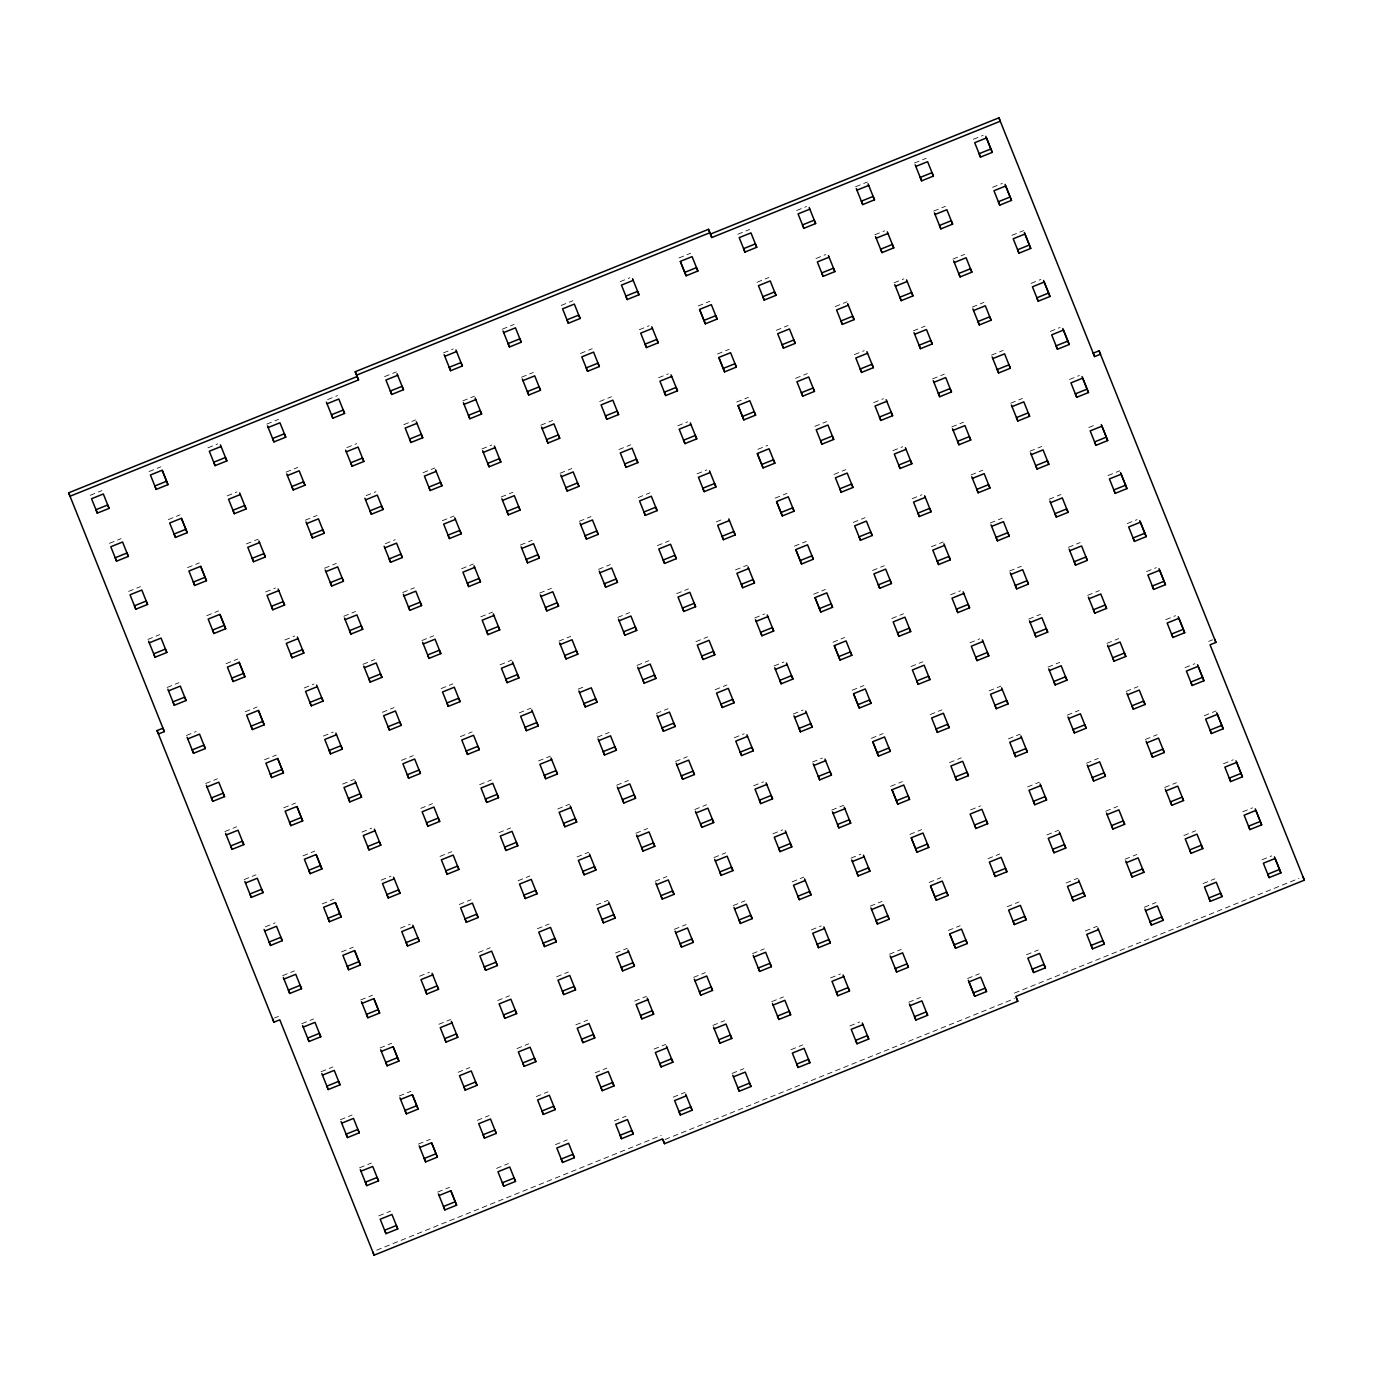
<?xml version="1.0" encoding="UTF-8"?>
<svg xmlns="http://www.w3.org/2000/svg" width="1373" height="1373" viewBox="0 0 1373 1373"><rect width="100%" height="100%" fill="white"/><g stroke="black" fill="none" stroke-linecap="round" stroke-linejoin="round"><path stroke-width="0.75" stroke-dasharray="5 3.75" d="M90.155 495.31L101.945 490.573M149.039 471.574L160.813 466.837M207.924 447.838L217.723 443.891M266.791 424.103L278.565 419.366M327.632 399.577L337.449 395.63M384.543 376.648L396.316 371.894M443.428 352.912L453.244 348.948M502.295 329.177L514.086 324.423M561.179 305.441L572.953 300.687M620.064 281.705L629.864 277.741M678.931 257.97L690.705 253.216M737.816 234.234L749.589 229.48M796.683 210.498L806.5 206.534M855.568 186.762L867.341 182.008M914.452 163.027L926.226 158.273M973.32 139.291L983.137 135.343M109.411 543.348L121.184 538.611M168.278 519.612L180.052 514.875M227.163 495.876L236.98 491.929M286.03 472.14L297.821 467.404M346.871 447.615L356.688 443.668M403.799 424.669L415.573 419.932M462.667 400.933L474.44 396.196M521.551 377.215L533.325 372.461M580.419 353.479L592.192 348.725M639.303 329.743L649.12 325.779M698.171 306.007L709.961 301.253M757.055 282.272L768.829 277.518M815.94 258.536L825.739 254.571M874.807 234.8L884.624 230.836M933.691 211.064L945.465 206.31M992.559 187.329L1002.376 183.364M128.65 591.385L140.424 586.631M187.535 567.65L199.308 562.896M246.402 543.914L258.175 539.16M305.287 520.178L317.06 515.441M366.128 495.653L375.927 491.706M423.038 472.707L434.812 467.97M481.906 448.971L491.723 445.024M540.79 425.235L552.564 420.498M599.675 401.5L611.448 396.763M658.542 377.764L668.359 373.816M717.427 354.028L729.2 349.291M776.294 330.309L788.068 325.555M835.179 306.574L846.952 301.82M894.046 282.838L903.863 278.873M952.931 259.102L964.704 254.348M1011.815 235.367L1023.589 230.613M147.889 639.423L159.663 634.669M206.774 615.688L218.547 610.934M265.641 591.952L275.458 587.987M324.526 568.216L336.299 563.462M385.367 543.691L395.184 539.726M442.278 520.745L454.051 515.991M501.162 497.009L512.936 492.255M560.03 473.273L571.803 468.536M618.914 449.537L630.688 444.801M677.781 425.802L687.598 421.854M736.666 402.066L748.439 397.329M795.551 378.33L807.324 373.593M854.418 354.594L864.235 350.647M913.302 330.859L925.076 326.122M972.17 307.14L983.943 302.386M1031.054 283.404L1040.871 279.44M167.128 687.461L178.919 682.707M226.013 663.725L237.786 658.971M284.898 639.99L294.697 636.025M343.765 616.254L355.538 611.5M402.649 592.518L414.423 587.764M461.517 568.782L473.29 564.028M520.401 545.047L532.175 540.293M579.286 521.311L591.059 516.557M638.153 497.575L649.927 492.821M697.038 473.839L706.838 469.892M757.879 449.314L767.679 445.367M814.79 426.368L826.563 421.631M873.657 402.632L883.474 398.685M932.542 378.897L944.315 374.16M991.426 355.161L1003.2 350.424M1050.294 331.425L1060.11 327.478M186.385 735.482L196.185 731.534M245.252 711.746L257.026 707.009M304.137 688.01L313.954 684.063M363.004 664.292L374.795 659.538M421.889 640.556L433.662 635.802M480.773 616.82L492.547 612.066M539.64 593.085L551.414 588.331M598.525 569.349L610.299 564.595M657.392 545.613L669.166 540.859M716.277 521.877L724.12 518.702M775.161 498.142L786.935 493.388M834.029 474.406L845.802 469.652M892.913 450.67L902.713 446.723M951.781 426.934L963.554 422.197M1010.665 403.199L1022.439 398.462M1069.533 379.463L1079.35 375.516M205.624 783.52L217.397 778.783M264.508 759.784L276.282 755.047M323.376 736.048L333.193 732.101M382.26 712.312L394.034 707.576M441.128 688.577L452.901 683.84M500.012 664.841L511.786 660.104M558.88 641.122L570.67 636.368M617.764 617.387L629.538 612.633M676.649 593.651L688.422 588.897M735.516 569.915L747.29 565.161M794.401 546.179L806.174 541.425M853.268 522.444L865.041 517.69M912.153 498.708L921.97 494.743M971.037 474.972L982.811 470.218M1029.904 451.236L1041.678 446.482M1088.789 427.501L1096.632 424.343M224.863 831.557L236.637 826.803M283.748 807.822L295.521 803.068M342.615 784.086L354.406 779.349M401.5 760.35L413.273 755.613M460.384 736.615L472.158 731.878M519.251 712.879L531.025 708.142M578.136 689.143L585.979 685.985M637.003 665.407L648.777 660.67M695.888 641.672L707.661 636.935M754.755 617.953L764.572 613.988M813.64 594.217L825.413 589.463M872.524 570.481L884.298 565.727M931.392 546.746L943.165 541.992M990.276 523.01L1002.05 518.256M1049.144 499.274L1060.917 494.52M1108.028 475.539L1119.802 470.785M244.102 879.595L255.893 874.841M302.987 855.86L314.76 851.106M361.871 832.124L371.671 828.159M420.739 808.388L432.512 803.634M479.623 784.652L491.397 779.898M538.491 760.917L550.281 756.18M597.375 737.181L609.149 732.444M656.26 713.445L668.033 708.708M715.127 689.709L726.901 684.973M774.012 665.974L783.811 662.026M832.879 642.238L844.652 637.501M891.764 618.502L903.537 613.765M950.631 594.784L960.448 590.819M1009.515 571.048L1021.289 566.294M1068.4 547.312L1080.173 542.558M1127.267 523.576L1137.084 519.612M265.315 926.844L275.132 922.879M322.226 903.897L333.999 899.143M381.11 880.162L390.927 876.197M439.978 856.426L451.768 851.672M498.862 832.69L510.636 827.936M557.747 808.954L569.52 804.2M616.614 785.219L628.388 780.465M675.499 761.483L687.272 756.729M734.366 737.747L744.183 733.8M793.251 714.011L803.068 710.064M852.135 690.276L863.909 685.539M911.003 666.54L922.776 661.803M969.887 642.804L979.687 638.857M1028.755 619.069L1040.528 614.332M1087.639 595.333L1099.413 590.596M1146.506 571.597L1156.323 567.65M282.598 975.654L294.371 970.917M341.482 951.935L353.256 947.181M400.35 928.199L410.167 924.235M459.234 904.464L471.008 899.71M518.102 880.728L529.875 875.974M576.986 856.992L588.76 852.238M635.853 833.257L647.644 828.503M694.738 809.521L706.511 804.767M753.623 785.785L763.422 781.821M812.49 762.049L822.307 758.085M871.374 738.314L883.148 733.56M930.242 714.578L942.032 709.824M989.126 690.842L1000.9 686.105M1048.011 667.106L1059.784 662.37M1106.878 643.371L1118.652 638.634M1165.763 619.635L1175.563 615.688M274.48 1017.994L278.41 1016.415M1208.669 641.397L1212.599 639.818M301.837 1023.692L313.61 1018.955M360.721 999.956L372.495 995.219M419.589 976.22L429.406 972.273M478.473 952.484L490.247 947.748M537.358 928.749L549.131 924.012M596.225 905.03L607.999 900.276M655.11 881.294L666.883 876.54M713.977 857.559L725.751 852.805M772.862 833.823L782.679 829.858M831.729 810.087L843.52 805.333M890.614 786.351L902.387 781.597M949.498 762.616L961.272 757.862M1008.366 738.88L1020.139 734.126M1067.25 715.144L1079.024 710.39M1126.117 691.408L1137.891 686.654M1185.002 667.673L1194.819 663.725M321.093 1071.729L332.867 1066.975M379.961 1047.994L391.734 1043.257M438.845 1024.258L450.619 1019.521M497.713 1000.522L509.486 995.785M556.597 976.787L568.371 972.05M615.464 953.051L627.255 948.314M674.349 929.315L686.122 924.578M733.233 905.579L745.007 900.842M792.101 881.861L803.874 877.107M850.985 858.125L860.802 854.16M909.853 834.389L921.626 829.635M970.694 809.864L980.511 805.9M1027.605 786.918L1039.395 782.164M1086.489 763.182L1098.263 758.428M1145.374 739.446L1157.147 734.692M1204.241 715.711L1216.015 710.957M340.332 1119.767L352.106 1115.013M399.2 1096.032L410.973 1091.278M458.084 1072.296L469.858 1067.542M516.969 1048.56L528.742 1043.806M575.836 1024.824L587.61 1020.088M634.721 1001.089L646.494 996.352M693.588 977.353L705.362 972.616M752.473 953.617L764.246 948.88M811.34 929.881L821.157 925.934M870.225 906.146L881.998 901.409M929.109 882.41L940.883 877.673M987.976 858.691L999.75 853.937M1046.861 834.956L1058.634 830.202M1105.728 811.22L1117.502 806.466M1164.613 787.484L1176.386 782.73M1223.48 763.748L1233.297 759.784M359.572 1167.805L371.345 1163.051M418.456 1144.069L430.23 1139.315M477.323 1120.334L489.097 1115.58M536.208 1096.598L547.981 1091.844M595.075 1072.862L606.849 1068.108M653.96 1049.126L665.733 1044.372M712.844 1025.391L724.618 1020.637M771.712 1001.655L783.485 996.918M830.596 977.919L840.396 973.972M889.464 954.184L901.237 949.447M948.348 930.448L960.122 925.711M1007.216 906.712L1019.006 901.975M1066.1 882.976L1077.874 878.239M1124.985 859.241L1136.758 854.504M1183.852 835.522L1195.626 830.768M1242.737 811.786L1252.554 807.822M378.811 1215.843L390.584 1211.089M437.695 1192.107L449.469 1187.353M496.563 1168.372L508.353 1163.618M555.447 1144.636L567.221 1139.882M614.332 1120.9L626.105 1116.146M673.199 1097.164L684.973 1092.41M732.084 1073.429L743.857 1068.675M790.951 1049.693L802.724 1044.939M849.836 1025.957L859.652 1022.01M908.72 1002.221L920.494 997.467M967.587 978.486L979.361 973.749M1026.472 954.75L1038.245 950.013M1085.339 931.014L1097.113 926.277M1144.224 907.278L1155.997 902.542M1203.091 883.543L1214.882 878.806M1261.976 859.807L1271.793 855.86M376.683 1250.168L661.202 1135.471M1014.458 993.074L1298.978 878.377M665.098 1139.487L1014.407 998.669"/><path stroke-width="1.5" d="M355.229 371.723L708.485 229.308L709.875 232.724L356.62 375.121L355.229 371.723L358.542 379.926L70.04 496.237L68.65 492.821L357.152 376.528L358.542 379.926M998.909 117.821L710.407 234.114L711.798 237.529L1000.299 121.219L998.909 117.821L1094.59 356.585L1100.477 354.217L1099.086 350.819L1093.2 353.187L1094.59 356.585M221.087 446.5L209.314 451.254L215.08 465.653L226.854 460.916L220.418 444.903M268.181 427.518L279.955 422.764L285.738 437.18L273.965 441.917L272.575 438.519L284.348 433.782L285.738 437.18M327.066 403.782L338.839 399.028L344.606 413.445L332.832 418.199L331.442 414.783L343.216 410.046L344.606 413.445M397.707 375.292L385.933 380.046L391.717 394.463L403.49 389.709L397.037 373.696M444.818 356.311L456.591 351.557M503.685 332.575L515.476 327.821L521.242 342.237L509.469 346.991L508.079 343.576L519.852 338.839L521.242 342.237M633.228 280.367L621.454 285.103L627.221 299.52L638.994 294.766L632.558 278.753M809.847 209.159L798.073 213.896L803.857 228.313L815.631 223.559L809.195 207.546M856.958 190.161L868.731 185.424M915.842 166.425L927.616 161.688L933.383 176.104L921.609 180.841L920.219 177.443L931.992 172.689L933.383 176.104M167.969 484.652L166.579 481.236L154.806 485.991L156.196 489.389L167.969 484.652L162.203 470.235L150.429 474.989L156.196 489.389M684.715 272.386L696.489 267.632L697.879 271.03L686.105 275.784L680.373 261.574M992.267 152.369L990.877 148.953L979.103 153.707L980.476 157.106L992.267 152.369L986.483 137.952L974.71 142.706L980.476 157.106M97.329 513.124L109.102 508.388L103.335 493.971L91.545 498.725L97.329 513.124L95.938 509.726L107.712 504.972L109.102 508.388M462.358 365.973L460.968 362.575L449.194 367.312L450.584 370.727L462.358 365.973L455.922 349.961M568.336 323.256L580.127 318.502L574.343 304.102L562.57 308.839L568.336 323.256L566.946 319.84L578.737 315.103L580.127 318.502M744.973 252.048L756.746 247.294L750.98 232.895L739.206 237.632L744.973 252.048L743.582 248.65L755.356 243.896L756.746 247.294M874.498 199.823L873.108 196.425L861.334 201.179L862.725 204.577L874.498 199.823L868.062 183.81M240.326 494.537L228.553 499.291L234.32 513.691L246.093 508.954L239.657 492.941M287.42 475.556L299.194 470.802L304.978 485.218L293.204 489.955L291.814 486.557L303.587 481.803L304.978 485.218M346.305 451.82L358.078 447.066L363.845 461.482L352.072 466.219L350.681 462.821L362.455 458.067L363.845 461.482M416.963 423.33L405.189 428.084L410.956 442.484L422.73 437.747L416.294 421.734M464.057 404.349L475.83 399.594M522.941 380.613L534.715 375.859L540.481 390.275L528.708 395.029L527.318 391.614L539.091 386.877L540.481 390.275M652.467 328.387L640.693 333.141L646.46 347.558L658.233 342.804L651.797 326.791M829.103 257.197L817.33 261.934L823.096 276.351L834.87 271.597L828.434 255.584M876.197 238.198L887.971 233.461M935.082 214.463L946.855 209.726L952.622 224.125L940.848 228.879L939.458 225.481L951.232 220.727L952.622 224.125M187.226 532.69L185.836 529.274L174.062 534.028L175.452 537.427L187.226 532.69L181.442 518.273L169.668 523.027L175.452 537.427M703.954 320.407L715.728 315.67L717.118 319.068L705.344 323.822L699.629 309.612M1011.506 200.389L1010.116 196.991L998.343 201.745L999.733 205.143L1011.506 200.389L1005.723 185.99L993.949 190.727L999.733 205.143M116.568 561.162L128.341 556.425L122.575 542.009L110.801 546.746L116.568 561.162L115.178 557.764L126.951 553.01L128.341 556.425M481.614 414.011L480.224 410.613L468.45 415.35L469.823 418.748L481.614 414.011L475.161 397.998M587.593 371.294L599.366 366.54L593.582 352.123L581.809 356.877L587.593 371.294L586.202 367.878L597.976 363.141L599.366 366.54M764.212 300.086L776.002 295.332L770.219 280.933L758.445 285.67L764.212 300.086L762.822 296.671L774.612 291.934L776.002 295.332M893.754 247.861L892.364 244.463L880.591 249.2L881.981 252.615L893.754 247.861L887.301 231.848M259.566 542.575L247.792 547.312L253.559 561.729L265.349 556.975L258.896 540.962M306.677 523.576L318.45 518.84L324.217 533.256L312.443 537.993L311.053 534.595L322.827 529.841L324.217 533.256M365.544 499.858L377.318 495.104L383.101 509.52L371.328 514.257L369.938 510.859L381.711 506.105L383.101 509.52M436.202 471.368L424.429 476.122L430.195 490.521L441.969 485.785L435.533 469.772M483.296 452.386L495.069 447.632M542.181 428.651L553.954 423.897L559.721 438.313L547.947 443.05L546.557 439.652L558.33 434.898L559.721 438.313M671.706 376.425L659.932 381.179L665.699 395.578L677.49 390.842L671.037 374.829M848.342 305.218L836.569 309.972L842.336 324.388L854.109 319.634L847.673 303.622M895.436 286.236L907.227 281.482M954.321 262.5L966.094 257.764L971.878 272.163L960.087 276.917L958.697 273.502L970.488 268.765L971.878 272.163M206.465 580.71L205.075 577.312L193.301 582.066L194.691 585.464L206.465 580.71L200.698 566.311L188.908 571.048L194.691 585.464M723.193 368.445L734.967 363.708L736.357 367.106L724.584 371.86L718.868 357.632M1030.745 248.427L1029.355 245.029L1017.582 249.766L1018.972 253.181L1030.745 248.427L1024.979 234.028L1013.205 238.765L1018.972 253.181M135.807 609.2L147.58 604.446L141.814 590.047L130.04 594.784L135.807 609.2L134.417 605.802L146.19 601.048L147.58 604.446M500.853 462.049L499.463 458.633L487.69 463.387L489.08 466.786L500.853 462.049L494.417 446.036M606.832 419.314L618.605 414.577L612.839 400.161L601.065 404.915L606.832 419.314L605.442 415.916L617.215 411.162L618.605 414.577M783.468 348.124L795.242 343.37L789.458 328.954L777.684 333.708L783.468 348.124L782.078 344.709L793.851 339.972L795.242 343.37M912.994 295.899L911.603 292.5L899.83 297.237L901.22 300.653L912.994 295.899L906.558 279.886M149.279 642.821L161.053 638.085L166.837 652.484L155.063 657.238L153.673 653.823L165.447 649.086L166.837 652.484M278.805 590.613L267.031 595.35L272.815 609.766L284.589 605.012L278.153 589M325.916 571.614L337.689 566.877L343.456 581.277L331.682 586.031L330.292 582.633L342.066 577.879L343.456 581.277M384.783 547.878L396.574 543.142L402.34 557.541L390.567 562.295L389.177 558.897L400.95 554.143L402.34 557.541M455.441 519.406L443.668 524.143L449.434 538.559L461.225 533.805L454.772 517.793M502.552 500.407L514.326 495.67L520.092 510.087L508.319 514.824L506.929 511.425L518.702 506.671L520.092 510.087M561.42 476.688L573.193 471.934L578.977 486.351L567.203 491.088L565.813 487.69L577.587 482.936L578.977 486.351M690.945 424.463L679.172 429.217L684.955 443.616L696.729 438.879L690.293 422.867M867.582 353.256L855.808 358.01L861.575 372.409L873.365 367.672L866.912 351.66M914.693 334.274L926.466 329.52L932.233 343.937L920.459 348.691L919.069 345.275L930.843 340.538L932.233 343.937M973.56 310.538L985.333 305.784L991.117 320.201L979.344 324.955L977.954 321.539L989.727 316.803L991.117 320.201M225.704 628.748L224.314 625.35L212.54 630.087L213.931 633.502L225.704 628.748L219.937 614.349L208.164 619.086L213.931 633.502M742.433 416.482L754.206 411.728L755.596 415.144L743.823 419.881L738.108 405.67M1049.985 296.465L1048.594 293.067L1036.821 297.804L1038.211 301.219L1049.985 296.465L1044.218 282.049L1032.445 286.803L1038.211 301.219M626.071 467.352L637.844 462.615L632.078 448.199L620.304 452.953L626.071 467.352L624.681 463.954L636.454 459.2L637.844 462.615M802.707 396.145L814.481 391.408L808.714 376.991L796.941 381.745L802.707 396.145L801.317 392.747L813.091 387.993L814.481 391.408M168.519 690.859L180.309 686.105L186.076 700.522L174.302 705.276L172.912 701.86L184.686 697.124L186.076 700.522M239.177 662.37L227.403 667.124L233.17 681.54L244.943 676.786L239.177 662.37L244.943 676.786M298.061 638.634L286.288 643.388L292.054 657.804L303.828 653.05L297.392 637.038M345.155 619.652L356.929 614.915L362.712 629.315L350.939 634.069L349.549 630.653L361.322 625.916L362.712 629.315M404.04 595.916L415.813 591.179L421.58 605.579L409.806 610.333L408.416 606.917L420.189 602.181L421.58 605.579M474.68 567.444L462.907 572.181L468.691 586.597L480.464 581.843L474.028 565.83M521.791 548.445L533.565 543.708L539.332 558.107L527.558 562.861L526.168 559.463L537.941 554.709L539.332 558.107M580.659 524.709L592.449 519.972L598.216 534.372L586.443 539.126L585.052 535.727L596.826 530.973L598.216 534.372M710.201 472.501L698.428 477.238L704.195 491.654L715.968 486.917L709.532 470.888M886.821 401.294L875.047 406.048L880.831 420.447L892.604 415.71L886.169 399.697M933.932 382.312L945.705 377.558L951.472 391.974L939.698 396.711L938.308 393.313L950.082 388.559L951.472 391.974M992.816 358.576L1004.59 353.822L1010.356 368.239L998.583 372.975L997.193 369.577L1008.966 364.823L1010.356 368.239M243.57 673.388L231.78 678.125L233.17 681.54M761.689 464.52L773.462 459.766L774.853 463.182L763.079 467.918L757.347 453.708M1069.241 344.503L1067.851 341.088L1056.077 345.842L1057.45 349.24L1069.241 344.503L1063.457 330.086L1051.684 334.84L1057.45 349.24M645.31 515.39L657.101 510.636L651.317 496.237L639.543 500.973L645.31 515.39L643.92 511.992L655.71 507.238L657.101 510.636M821.946 444.183L833.72 439.446L827.953 425.029L816.18 429.783L821.946 444.183L820.556 440.784L832.33 436.03L833.72 439.446M157.054 730.573L162.941 728.205L164.331 731.603L158.444 733.971L157.054 730.573L273.913 1022.181L279.8 1019.813L374.091 1255.179L662.593 1138.886L664.515 1143.692L1017.771 1001.277L1015.848 996.472L1304.35 880.179L1210.059 644.795L1215.946 642.427L1099.086 350.819M187.775 738.897L199.548 734.143L205.315 748.56L193.542 753.296L192.151 749.898L203.925 745.144L205.315 748.56M317.3 686.672L305.527 691.426L311.293 705.842L323.067 701.088L316.631 685.076M364.394 667.69L376.185 662.936L381.951 677.352L370.178 682.106L368.788 678.691L380.561 673.954L381.951 677.352M423.279 643.954L435.052 639.2L440.819 653.617L429.045 658.371L427.655 654.955L439.446 650.218L440.819 653.617M493.937 615.464L482.163 620.218L487.93 634.635L499.703 629.881L493.267 613.868M541.031 596.483L552.804 591.746L558.588 606.145L546.814 610.899L545.424 607.484L557.198 602.747L558.588 606.145M599.915 572.747L611.689 568.01L617.455 582.409L605.682 587.163L604.292 583.748L616.065 579.011L617.455 582.409M729.441 520.539L717.667 525.275L723.434 539.692L735.207 534.938L728.771 518.925M906.077 449.331L894.304 454.068L900.07 468.485L911.844 463.731L905.408 447.718M953.171 430.333L964.944 425.596L970.728 440.012L958.955 444.749L957.565 441.351L969.338 436.597L970.728 440.012M1012.055 406.614L1023.829 401.86L1029.596 416.276L1017.822 421.013L1016.432 417.615L1028.205 412.861L1029.596 416.276M264.2 724.824L262.809 721.409L251.036 726.163L252.426 729.561L264.2 724.824L258.416 710.407L246.642 715.161L252.426 729.561M780.928 512.558L792.702 507.804L794.092 511.202L782.318 515.956L776.603 501.746M1088.48 392.541L1087.09 389.125L1075.316 393.879L1076.707 397.278L1088.48 392.541L1082.696 378.124L1070.923 382.878L1076.707 397.278M664.566 563.428L676.34 558.674L670.556 544.274L658.783 549.011L664.566 563.428L663.176 560.012L674.95 555.276L676.34 558.674M841.186 492.221L852.976 487.466L847.192 473.067L835.419 477.804L841.186 492.221L839.795 488.822L851.586 484.068L852.976 487.466M207.014 786.935L218.788 782.181L224.554 796.597L212.781 801.334L211.391 797.936L223.164 793.182L224.554 796.597M336.539 734.709L324.766 739.463L330.533 753.863L342.323 749.126L335.87 733.113M513.176 663.502L501.402 668.256L507.169 682.673L518.943 677.919L512.507 661.906M560.27 644.521L572.06 639.767L577.827 654.183L566.054 658.937L564.663 655.522L576.437 650.785L577.827 654.183M619.154 620.785L630.928 616.031L636.694 630.447L624.921 635.201L623.531 631.786L635.321 627.049L636.694 630.447M748.68 568.559L736.906 573.313L742.69 587.73L754.464 582.976L748.01 566.963M925.316 497.369L913.543 502.106L919.309 516.523L931.083 511.769L924.647 495.756M972.41 478.37L984.201 473.634L989.967 488.033L978.194 492.787L976.804 489.389L988.577 484.635L989.967 488.033M1031.295 454.635L1043.068 449.898L1048.852 464.297L1037.061 469.051L1035.671 465.653L1047.462 460.899L1048.852 464.297M283.439 772.862L282.049 769.446L270.275 774.2L271.665 777.599L283.439 772.862L277.672 758.445L265.899 763.199L271.665 777.599M800.167 560.579L811.941 555.842L813.331 559.24L801.557 563.994L795.842 549.784M1107.719 440.561L1106.329 437.163L1094.556 441.917L1095.946 445.315L1107.719 440.561L1101.953 426.162L1090.179 430.899L1095.946 445.315M389.417 730.127L401.191 725.39L395.424 710.974L383.651 715.728L389.417 730.127L388.027 726.729L399.8 721.975L401.191 725.39M448.302 706.391L460.075 701.654L454.291 687.238L442.518 691.992L448.302 706.391L446.911 702.993L458.685 698.239L460.075 701.654M683.805 611.466L695.579 606.712L689.812 592.295L678.039 597.049L683.805 611.466L682.415 608.05L694.189 603.313L695.579 606.712M860.442 540.258L872.215 535.504L866.432 521.105L854.658 525.842L860.442 540.258L859.052 536.843L870.825 532.106L872.215 535.504M226.253 834.956L238.027 830.219L243.81 844.618L232.037 849.372L230.647 845.974L242.42 841.22L243.81 844.618M355.779 782.747L344.005 787.501L349.789 801.901L361.562 797.164L355.126 781.134M532.415 711.54L520.642 716.294L526.408 730.693L538.199 725.957L531.746 709.944M579.526 692.558L591.3 687.804L597.066 702.221L585.293 706.958L583.903 703.56L595.676 698.806L597.066 702.221M638.394 668.823L650.167 664.069L655.951 678.485L644.177 683.222L642.787 679.824L654.561 675.07L655.951 678.485M756.145 621.351L767.936 616.597M944.555 545.39L932.782 550.144L938.566 564.56L950.339 559.806L943.886 543.794M991.666 526.408L1003.44 521.671L1009.206 536.071L997.433 540.825L996.043 537.409L1007.816 532.673L1009.206 536.071M1050.534 502.672L1062.307 497.936L1068.091 512.335L1056.318 517.089L1054.927 513.674L1066.701 508.937L1068.091 512.335M302.678 820.9L301.288 817.484L289.514 822.238L290.904 825.636L302.678 820.9L296.911 806.483L285.138 811.22L290.904 825.636M819.406 608.617L831.197 603.88L832.57 607.278L820.797 612.032L815.081 597.804M1126.958 488.599L1125.568 485.201L1113.795 489.955L1115.185 493.353L1126.958 488.599L1121.192 474.2L1109.418 478.937L1115.185 493.353M408.656 778.165L420.43 773.428L414.663 759.012L402.89 763.766L408.656 778.165L407.266 774.767L419.04 770.013L420.43 773.428M467.541 754.429L479.314 749.692L473.548 735.276L461.774 740.03L467.541 754.429L466.151 751.031L477.924 746.277L479.314 749.692M703.045 659.486L714.818 654.749L709.052 640.333L697.278 645.087L703.045 659.486L701.654 656.088L713.428 651.351L714.818 654.749M773.703 631.014L772.312 627.615L760.539 632.352L761.929 635.768L773.703 631.014L767.267 615.001M879.681 588.296L891.455 583.542L885.688 569.126L873.914 573.88L879.681 588.296L878.291 584.881L890.064 580.144L891.455 583.542M245.492 882.993L257.283 878.257L263.05 892.656L251.276 897.41L249.886 893.995L261.659 889.258L263.05 892.656M375.035 830.785L363.261 835.522L369.028 849.938L380.802 845.184L374.366 829.172M551.654 759.578L539.881 764.315L545.665 778.731L557.438 773.994L551.002 757.965M598.765 740.596L610.539 735.842L616.305 750.259L604.532 754.996L603.142 751.597L614.915 746.843L616.305 750.259M657.65 716.86L669.423 712.106L675.19 726.523L663.416 731.26L662.026 727.862L673.8 723.108L675.19 726.523M775.402 669.389L787.175 664.635M963.812 593.428L952.021 598.182L957.805 612.598L969.578 607.844L963.142 591.832M1010.906 574.446L1022.679 569.692L1028.446 584.109L1016.672 588.863L1015.282 585.447L1027.073 580.71L1028.446 584.109M1069.79 550.71L1081.564 545.956L1087.33 560.373L1075.557 565.127L1074.167 561.711L1085.94 556.975L1087.33 560.373M321.934 868.92L320.544 865.522L308.753 870.276L310.144 873.674L321.934 868.92L316.15 854.521L304.377 859.258L310.144 873.674M838.663 656.654L850.436 651.9L851.826 655.316L840.053 660.053L834.321 645.842M1146.215 536.637L1144.825 533.239L1133.051 537.976L1134.441 541.391L1146.215 536.637L1140.431 522.221L1128.657 526.975L1134.441 541.391M427.913 826.203L439.686 821.449L433.902 807.049L422.129 811.786L427.913 826.203L426.522 822.805L438.296 818.051L439.686 821.449M486.78 802.467L498.553 797.713L492.787 783.314L481.013 788.051L486.78 802.467L485.39 799.069L497.163 794.315L498.553 797.713M722.284 707.524L734.074 702.787L728.291 688.371L716.517 693.125L722.284 707.524L720.911 704.126L732.684 699.372L734.074 702.787M792.942 679.051L791.552 675.636L779.778 680.39L781.168 683.788L792.942 679.051L786.506 663.039M898.92 636.317L910.694 631.58L904.927 617.164L893.154 621.918L898.92 636.317L897.53 632.919L909.304 628.182L910.694 631.58M264.749 931.031L276.522 926.277L282.289 940.694L270.515 945.448L269.125 942.032L280.899 937.296L282.289 940.694M394.274 878.823L382.501 883.56L388.267 897.976L400.041 893.222L393.605 877.21M570.911 807.616L559.137 812.353L564.904 826.769L576.677 822.015L570.241 806.002M618.004 788.617L629.778 783.88L635.562 798.279L623.788 803.033L622.398 799.635L634.172 794.881L635.562 798.279M676.889 764.881L688.662 760.144L694.429 774.544L682.656 779.298L681.265 775.899L693.039 771.145L694.429 774.544M747.53 736.409L735.756 741.145L741.54 755.562L753.314 750.825L746.878 734.795M794.641 717.427L806.414 712.673M983.051 641.466L971.277 646.22L977.044 660.619L988.817 655.882L982.381 639.869M1030.145 622.484L1041.918 617.73L1047.702 632.146L1035.928 636.883L1034.538 633.485L1046.312 628.731L1047.702 632.146M1089.029 598.748L1100.803 593.994L1106.569 608.411L1094.796 613.147L1093.406 609.749L1105.179 604.995L1106.569 608.411M341.173 916.958L339.783 913.56L328.01 918.297L329.4 921.712L341.173 916.958L335.39 902.542L323.616 907.296L329.4 921.712M857.902 704.692L869.675 699.938L871.066 703.354L859.292 708.09L853.577 693.88M1165.454 584.675L1164.064 581.277L1152.29 586.014L1153.68 589.429L1165.454 584.675L1159.687 570.258L1147.897 575.012L1153.68 589.429M447.152 874.241L458.925 869.487L453.159 855.087L441.368 859.824L447.152 874.241L445.762 870.825L457.535 866.088L458.925 869.487M506.019 850.505L517.81 845.751L512.026 831.351L500.253 836.088L506.019 850.505L504.629 847.107L516.42 842.353L517.81 845.751M812.181 727.089L810.791 723.674L799.017 728.428L800.408 731.826L812.181 727.089L805.745 711.077M918.159 684.355L929.95 679.618L924.166 665.201L912.393 669.955L918.159 684.355L916.786 680.957L928.56 676.202L929.95 679.618M283.988 979.069L295.761 974.315L301.528 988.732L289.754 993.468L288.364 990.07L300.155 985.333L301.528 988.732M413.513 926.844L401.74 931.598L407.524 946.014L419.297 941.26L412.844 925.248M590.15 855.654L578.376 860.39L584.143 874.807L595.916 870.053L589.48 854.04M637.244 836.655L649.034 831.918L654.801 846.317L643.027 851.071L641.637 847.656L653.411 842.919L654.801 846.317M696.128 812.919L707.902 808.182L713.685 822.581L701.895 827.335L700.505 823.92L712.295 819.183L713.685 822.581M766.786 784.446L755.013 789.183L760.779 803.6L772.553 798.846L766.117 782.833M813.88 765.447L825.654 760.711M1002.29 689.503L990.517 694.257L996.283 708.657L1008.057 703.92L1001.621 687.907M1049.401 670.522L1061.175 665.768L1066.941 680.184L1055.168 684.921L1053.778 681.523L1065.551 676.769L1066.941 680.184M1108.268 646.786L1120.042 642.032L1125.826 656.448L1114.035 661.185L1112.662 657.787L1124.436 653.033L1125.826 656.448M360.413 964.996L359.022 961.598L347.249 966.335L348.639 969.75L360.413 964.996L354.646 950.579L342.872 955.333L348.639 969.75M877.141 752.73L888.915 747.976L890.305 751.374L878.531 756.128L872.816 741.918M1184.693 632.713L1183.303 629.297L1171.529 634.051L1172.92 637.45L1184.693 632.713L1178.926 618.296L1167.153 623.05L1172.92 637.45M466.391 922.278L478.164 917.524L472.398 903.108L460.624 907.862L466.391 922.278L465.001 918.863L476.774 914.126L478.164 917.524M525.275 898.543L537.049 893.789L531.265 879.372L519.492 884.126L525.275 898.543L523.885 895.127L535.659 890.39L537.049 893.789M831.437 775.11L830.047 771.712L818.274 776.466L819.664 779.864L831.437 775.11L824.984 759.097M937.416 732.393L949.189 727.656L943.405 713.239L931.632 717.976L937.416 732.393L936.026 728.994L947.799 724.24L949.189 727.656M303.227 1027.107L315.001 1022.353L320.784 1036.769L309.011 1041.506L307.621 1038.108L319.394 1033.354L320.784 1036.769M362.112 1003.371L373.885 998.617L379.652 1013.034L367.878 1017.771L366.488 1014.372L378.262 1009.618L379.652 1013.034M432.77 974.881L420.979 979.635L426.763 994.035L438.536 989.298L432.1 973.285M609.389 903.674L597.615 908.428L603.399 922.845L615.173 918.091L608.72 902.078M656.5 884.693L668.273 879.939L674.04 894.355L662.267 899.109L660.876 895.694L672.65 890.957L674.04 894.355M715.367 860.957L727.141 856.203L732.925 870.619L721.151 875.373L719.761 871.958L731.534 867.221L732.925 870.619M786.025 832.484L774.252 837.221L780.018 851.638L791.792 846.884L785.356 830.871M833.119 813.485L844.91 808.748M1021.529 737.541L1009.756 742.278L1015.539 756.695L1027.313 751.941L1020.86 735.928M1068.64 718.542L1080.414 713.806L1086.18 728.205L1074.407 732.959L1073.017 729.561L1084.79 724.807L1086.18 728.205M1127.508 694.807L1139.281 690.07L1145.065 704.486L1133.291 709.223L1131.901 705.825L1143.675 701.071L1145.065 704.486M896.38 800.751L908.171 796.014L909.561 799.412L897.77 804.166L892.055 789.956M1203.932 680.751L1202.542 677.335L1190.769 682.089L1192.159 685.487L1203.932 680.751L1198.166 666.334L1186.392 671.088L1192.159 685.487M485.63 970.299L497.404 965.562L491.637 951.146L479.864 955.9L485.63 970.299L484.24 966.901L496.013 962.147L497.404 965.562M544.515 946.581L556.288 941.827L550.522 927.41L538.748 932.164L544.515 946.581L543.124 943.165L554.898 938.428L556.288 941.827M850.676 823.148L849.286 819.75L837.513 824.486L838.903 827.902L850.676 823.148L844.241 807.135M956.655 780.43L968.428 775.676L962.662 761.277L950.888 766.014L956.655 780.43L955.265 777.032L967.038 772.278L968.428 775.676M322.466 1075.128L334.257 1070.391L340.023 1084.807L328.25 1089.544L326.86 1086.146L338.633 1081.392L340.023 1084.807M381.351 1051.409L393.124 1046.655L398.908 1061.072L387.117 1065.808L385.727 1062.41L397.518 1057.656L398.908 1061.072M452.009 1022.919L440.235 1027.673L446.002 1042.073L457.775 1037.336L451.339 1021.323M628.628 951.712L616.855 956.466L622.638 970.865L634.412 966.129L627.976 950.116M675.739 932.73L687.513 927.976L693.279 942.393L681.506 947.13L680.116 943.732L691.889 938.978L693.279 942.393M734.624 908.995L746.397 904.241L752.164 918.657L740.39 923.411L739 919.996L750.774 915.259L752.164 918.657M805.264 880.505L793.491 885.259L799.258 899.675L811.048 894.921L804.595 878.909M852.376 861.523L864.149 856.769M1040.785 785.579L1028.995 790.316L1034.779 804.732L1046.552 799.978L1040.116 783.966M1087.879 766.58L1099.653 761.843L1105.437 776.243L1093.646 780.997L1092.256 777.581L1104.046 772.845L1105.437 776.243M1146.764 742.844L1158.537 738.108L1164.304 752.507L1152.531 757.261L1151.14 753.863L1162.914 749.109L1164.304 752.507M915.637 848.789L927.41 844.052L928.8 847.45L917.027 852.204L911.294 837.993M1223.189 728.771L1221.798 725.373L1210.025 730.127L1211.415 733.525L1223.189 728.771L1217.405 714.372L1205.631 719.109L1211.415 733.525M504.886 1018.337L516.66 1013.6L510.876 999.184L499.103 1003.938L504.886 1018.337L503.496 1014.939L515.27 1010.185L516.66 1013.6M563.754 994.601L575.527 989.864L569.761 975.448L557.987 980.202L563.754 994.601L562.364 991.203L574.137 986.449L575.527 989.864M869.916 871.186L868.525 867.787L856.752 872.524L858.142 875.94L869.916 871.186L863.48 855.173M975.894 828.468L987.668 823.714L981.901 809.315L970.127 814.052L975.894 828.468L974.504 825.053L986.277 820.316L987.668 823.714M341.723 1123.165L353.496 1118.429L359.263 1132.828L347.489 1137.582L346.099 1134.184L357.872 1129.43L359.263 1132.828M400.59 1099.43L412.363 1094.693L418.147 1109.092L406.374 1113.846L404.984 1110.448L416.757 1105.694L418.147 1109.092M647.884 999.75L636.111 1004.504L641.878 1018.903L653.651 1014.166L647.215 998.154M694.978 980.768L706.752 976.014L712.536 990.431L700.762 995.168L699.372 991.769L711.145 987.015L712.536 990.431M753.863 957.032L765.636 952.278L771.403 966.695L759.629 971.432L758.239 968.034L770.013 963.28L771.403 966.695M824.504 928.543L812.73 933.297L818.514 947.696L830.287 942.959L823.851 926.947M871.615 909.561L883.388 904.807L889.155 919.224L877.381 923.96L875.991 920.562L887.765 915.808L889.155 919.224M1060.025 833.6L1048.251 838.354L1054.018 852.77L1065.791 848.016L1059.355 832.004M1107.119 814.618L1118.892 809.864L1124.676 824.281L1112.902 829.035L1111.512 825.619L1123.286 820.882L1124.676 824.281M1166.003 790.882L1177.777 786.128L1183.543 800.545L1171.77 805.299L1170.38 801.883L1182.153 797.147L1183.543 800.545M934.876 896.826L946.649 892.09L948.039 895.488L936.266 900.242L930.551 886.014M1242.428 776.809L1241.038 773.411L1229.264 778.148L1230.654 781.563L1242.428 776.809L1236.661 762.41L1224.87 767.147L1230.654 781.563M465.241 1090.111L477.015 1085.357L471.248 1070.957L459.474 1075.694L465.241 1090.111L463.851 1086.712L475.624 1081.958L477.015 1085.357M524.126 1066.375L535.899 1061.638L530.132 1047.221L518.342 1051.958L524.126 1066.375L522.735 1062.977L534.509 1058.223L535.899 1061.638M582.993 1042.639L594.784 1037.902L589 1023.486L577.226 1028.24L582.993 1042.639L581.603 1039.241L593.393 1034.487L594.784 1037.902M995.133 876.506L1006.924 871.752L1001.14 857.336L989.367 862.09L995.133 876.506L993.76 873.091L1005.534 868.354L1006.924 871.752M360.962 1171.203L372.735 1166.466L378.502 1180.866L366.728 1185.62L365.338 1182.204L377.129 1177.468L378.502 1180.866M419.846 1147.468L431.62 1142.731L437.386 1157.13L425.613 1161.884L424.223 1158.469L435.996 1153.732L437.386 1157.13M667.124 1047.788L655.35 1052.525L661.117 1066.941L672.89 1062.187L666.454 1046.175M714.217 1028.789L726.008 1024.052L731.775 1038.469L720.001 1043.205L718.611 1039.807L730.385 1035.053L731.775 1038.469M773.102 1005.07L784.875 1000.316L790.659 1014.733L778.869 1019.47L777.478 1016.071L789.269 1011.317L790.659 1014.733M843.76 976.581L831.987 981.335L837.753 995.734L849.527 990.997L843.091 974.984M890.854 957.599L902.627 952.845L908.411 967.261L896.638 971.998L895.247 968.6L907.021 963.846L908.411 967.261M1079.264 881.638L1067.49 886.392L1073.257 900.791L1085.03 896.054L1078.594 880.042M1126.375 862.656L1138.148 857.902L1143.915 872.318L1132.141 877.055L1130.751 873.657L1142.525 868.92L1143.915 872.318M954.115 944.864L965.888 940.11L967.279 943.526L955.505 948.262L949.79 934.052M1261.667 824.847L1260.277 821.449L1248.503 826.186L1249.893 829.601L1261.667 824.847L1255.9 810.43L1244.127 815.184L1249.893 829.601M484.497 1138.148L496.271 1133.394L490.487 1118.995L478.714 1123.732L484.497 1138.148L483.107 1134.733L494.881 1129.996L496.271 1133.394M543.365 1114.413L555.138 1109.659L549.372 1095.259L537.598 1099.996L543.365 1114.413L541.975 1111.014L553.748 1106.26L555.138 1109.659M602.249 1090.677L614.023 1085.923L608.239 1071.524L596.466 1076.26L602.249 1090.677L600.859 1087.279L612.633 1082.525L614.023 1085.923M1014.39 924.527L1026.163 919.79L1020.379 905.373L1008.606 910.127L1014.39 924.527L1012.999 921.129L1024.773 916.375L1026.163 919.79M1191.009 853.337L1202.799 848.583L1197.016 834.166L1185.242 838.92L1191.009 853.337L1189.636 849.921L1201.409 845.184L1202.799 848.583M439.085 1195.505L450.859 1190.751L456.625 1205.168L444.852 1209.922L443.462 1206.507L455.235 1201.77L456.625 1205.168M686.363 1095.826L674.589 1100.562L680.373 1114.979L692.146 1110.225L685.693 1094.212M733.474 1076.827L745.247 1072.09L751.014 1086.489L739.24 1091.243L737.85 1087.845L749.624 1083.091L751.014 1086.489M862.999 1024.618L851.226 1029.355L856.992 1043.772L868.766 1039.018L862.33 1023.005M910.093 1005.62L921.884 1000.883L927.65 1015.282L915.877 1020.036L914.487 1016.638L926.26 1011.884L927.65 1015.282M1098.503 929.675L1086.73 934.429L1092.513 948.829L1104.287 944.092L1097.834 928.079M1145.614 910.694L1157.388 905.94L1163.154 920.356L1151.381 925.093L1149.99 921.695L1161.764 916.941L1163.154 920.356M973.354 992.902L985.145 988.148L986.535 991.563L974.744 996.3L968.308 980.288M1280.906 872.885L1279.516 869.469L1267.742 874.223L1269.133 877.622L1280.906 872.885L1275.139 858.468L1263.366 863.222L1269.133 877.622M385.985 1233.658L397.758 1228.904L391.974 1214.487L380.201 1219.241L385.985 1233.658L384.594 1230.242L396.368 1225.505L397.758 1228.904M503.737 1186.186L515.51 1181.432L509.743 1167.016L497.953 1171.77L503.737 1186.186L502.346 1182.771L514.12 1178.034L515.51 1181.432M562.604 1162.45L574.377 1157.696L568.611 1143.297L556.837 1148.034L562.604 1162.45L561.214 1159.035L573.004 1154.298L574.377 1157.696M621.488 1138.715L633.262 1133.961L627.495 1119.561L615.722 1124.298L621.488 1138.715L620.098 1135.299L631.872 1130.563L633.262 1133.961M798.125 1067.507L809.898 1062.753L804.115 1048.354L792.341 1053.091L798.125 1067.507L796.735 1064.109L808.508 1059.355L809.898 1062.753M1033.629 972.565L1045.402 967.828L1039.636 953.411L1027.862 958.165L1033.629 972.565L1032.239 969.166L1044.012 964.412L1045.402 967.828M1210.265 901.357L1222.039 896.62L1216.255 882.204L1204.481 886.958L1210.265 901.357L1208.875 897.959L1220.648 893.205L1222.039 896.62M1214.556 639.029L1215.946 642.427M1302.96 876.763L1304.35 880.179M815.631 223.559L814.24 220.161L802.467 224.915L803.857 228.313M834.87 271.597L833.48 268.198L821.706 272.935L823.096 276.351M854.109 319.634L852.719 316.236L840.945 320.973L842.336 324.388M873.365 367.672L871.975 364.257L860.202 369.011L861.575 372.409M892.604 415.71L891.214 412.295L879.441 417.049L880.831 420.447M911.844 463.731L910.453 460.333L898.68 465.087L900.07 468.485M931.083 511.769L929.693 508.37L917.919 513.124L919.309 516.523M950.339 559.806L948.949 556.408L937.175 561.145L938.566 564.56M969.578 607.844L968.188 604.446L956.415 609.183L957.805 612.598M988.817 655.882L987.427 652.467L975.654 657.221L977.044 660.619M1008.057 703.92L1006.666 700.505L994.893 705.259L996.283 708.657M1027.313 751.941L1025.923 748.542L1014.149 753.296L1015.539 756.695M1046.552 799.978L1045.162 796.58L1033.388 801.317L1034.779 804.732M1065.791 848.016L1064.401 844.618L1052.628 849.355L1054.018 852.77M1085.03 896.054L1083.64 892.639L1071.867 897.393L1073.257 900.791M1104.287 944.092L1102.897 940.677L1091.123 945.431L1092.513 948.829M1016.38 997.879L1017.771 1001.277M638.994 294.766L637.604 291.368L625.831 296.105L627.221 299.52M658.233 342.804L656.843 339.406L645.07 344.142L646.46 347.558M677.49 390.842L676.1 387.426L664.326 392.18L665.699 395.578M696.729 438.879L695.339 435.464L683.565 440.218L684.955 443.616M715.968 486.917L714.578 483.502L702.804 488.256L704.195 491.654M735.207 534.938L733.817 531.54L722.044 536.294L723.434 539.692M754.464 582.976L753.073 579.578L741.3 584.314L742.69 587.73M753.314 750.825L751.923 747.41L740.15 752.164L741.54 755.562M772.553 798.846L771.163 795.448L759.389 800.202L760.779 803.6M791.792 846.884L790.402 843.485L778.628 848.222L780.018 851.638M811.048 894.921L809.658 891.523L797.885 896.26L799.258 899.675M830.287 942.959L828.897 939.544L817.124 944.298L818.514 947.696M849.527 990.997L848.136 987.582L836.363 992.336L837.753 995.734M868.766 1039.018L867.376 1035.62L855.602 1040.374L856.992 1043.772M403.49 389.709L402.1 386.311L390.327 391.048L391.717 394.463M422.73 437.747L421.339 434.331L409.566 439.085L410.956 442.484M441.969 485.785L440.579 482.369L428.805 487.123L430.195 490.521M461.225 533.805L459.835 530.407L448.044 535.161L449.434 538.559M480.464 581.843L479.074 578.445L467.301 583.182L468.691 586.597M499.703 629.881L498.313 626.483L486.54 631.22L487.93 634.635M518.943 677.919L517.552 674.521L505.779 679.257L507.169 682.673M538.199 725.957L536.809 722.541L525.035 727.295L526.408 730.693M557.438 773.994L556.048 770.579L544.274 775.333L545.665 778.731M576.677 822.015L575.287 818.617L563.514 823.371L564.904 826.769M595.916 870.053L594.526 866.655L582.753 871.392L584.143 874.807M615.173 918.091L613.782 914.693L602.009 919.429L603.399 922.845M634.412 966.129L633.022 962.713L621.248 967.467L622.638 970.865M653.651 1014.166L652.261 1010.751L640.487 1015.505L641.878 1018.903M672.89 1062.187L671.5 1058.789L659.726 1063.543L661.117 1066.941M692.146 1110.225L690.756 1106.827L678.983 1111.564L680.373 1114.979M663.125 1140.276L664.515 1143.692M226.854 460.916L225.464 457.501L213.69 462.255L215.08 465.653M246.093 508.954L244.703 505.539L232.929 510.293L234.32 513.691M265.349 556.975L263.959 553.576L252.169 558.33L253.559 561.729M284.589 605.012L283.198 601.614L271.425 606.351L272.815 609.766M303.828 653.05L302.438 649.652L290.664 654.389L292.054 657.804M323.067 701.088L321.677 697.69L309.903 702.427L311.293 705.842M342.323 749.126L340.933 745.711L329.16 750.465L330.533 753.863M361.562 797.164L360.172 793.748L348.399 798.502L349.789 801.901M380.802 845.184L379.411 841.786L367.638 846.54L369.028 849.938M400.041 893.222L398.651 889.824L386.877 894.561L388.267 897.976M419.297 941.26L417.907 937.862L406.133 942.599L407.524 946.014M438.536 989.298L437.146 985.883L425.373 990.637L426.763 994.035M457.775 1037.336L456.385 1033.92L444.612 1038.675L446.002 1042.073M372.701 1251.781L374.091 1255.179M272.523 1018.783L273.913 1022.181M985.814 136.356L990.877 148.953M1005.07 184.377L1010.116 196.991M1024.309 232.415L1029.355 245.029M1043.549 280.452L1048.594 293.067M1062.788 328.49L1067.851 341.088M1082.044 376.528L1087.09 389.125M1101.283 424.549L1106.329 437.163M1120.522 472.587L1125.568 485.201M1139.762 520.624L1144.825 533.239M1159.018 568.662L1164.064 581.277M1178.257 616.7L1183.303 629.297M1197.496 664.721L1202.542 677.335M1216.735 712.759L1221.798 725.373M1235.992 760.796L1241.038 773.411M1255.231 808.834L1260.277 821.449M1274.47 856.872L1279.516 869.469M915.173 164.829L921.609 180.841M934.412 212.866L940.848 228.879M953.651 260.904L960.087 276.917M972.891 308.925L979.344 324.955M992.147 356.963L998.583 372.975M1011.386 405.001L1017.822 421.013M1030.625 453.039L1037.061 469.051M1049.864 501.076L1056.318 517.089M1069.121 549.114L1075.557 565.127M1088.36 597.135L1094.796 613.147M1107.599 645.173L1114.035 661.185M1126.838 693.211L1133.291 709.223M1146.095 741.248L1152.531 757.261M1165.334 789.286L1171.77 805.299M856.289 188.564L862.725 204.577M875.528 236.602L881.981 252.615M894.784 284.64L901.22 300.653M914.023 332.661L920.459 348.691M933.262 380.699L939.698 396.711M952.502 428.736L958.955 444.749M971.758 476.774L978.194 492.787M990.997 524.812L997.433 540.825M1010.236 572.85L1016.672 588.863M1029.475 620.871L1035.928 636.883M1048.732 668.908L1055.168 684.921M1067.971 716.946L1074.407 732.959M1087.21 764.984L1093.646 780.997M1106.449 813.022L1112.902 829.035M1125.706 861.043L1132.141 877.055M1144.945 909.08L1151.381 925.093M708.485 229.308L711.798 237.529M697.879 271.03L692.095 256.631L680.322 261.368L686.105 275.784M717.118 319.068L711.351 304.652L699.561 309.406L705.344 323.822M736.357 367.106L730.59 352.689L718.817 357.443L724.584 371.86M755.596 415.144L749.83 400.727L738.056 405.481L743.823 419.881M774.853 463.182L769.069 448.765L757.295 453.519L763.079 467.918M794.092 511.202L788.325 496.803L776.534 501.54L782.318 515.956M813.331 559.24L807.564 544.841L795.791 549.578L801.557 563.994M832.57 607.278L826.803 592.861L815.03 597.615L820.797 612.032M851.826 655.316L846.043 640.899L834.269 645.653L840.053 660.053M871.066 703.354L865.299 688.937L853.525 693.691L859.292 708.09M890.305 751.374L884.538 736.975L872.765 741.712L878.531 756.128M909.561 799.412L903.777 785.013L892.004 789.75L897.77 804.166M928.8 847.45L923.016 833.033L911.243 837.787L917.027 852.204M948.039 895.488L942.273 881.071L930.499 885.825L936.266 900.242M967.279 943.526L961.512 929.109L949.738 933.863L955.505 948.262M986.535 991.563L980.751 977.147L968.978 981.884L974.744 996.3M755.476 619.738L761.929 635.768M774.732 667.776L781.168 683.788M793.972 715.814L800.408 731.826M813.211 763.851L819.664 779.864M832.467 811.889L838.903 827.902M851.706 859.927L858.142 875.94M870.945 907.948L877.381 923.96M890.185 955.986L896.638 971.998M909.441 1004.023L915.877 1020.036M503.033 330.979L509.469 346.991M522.272 378.999L528.708 395.029M541.511 427.037L547.947 443.05M560.75 475.075L567.203 491.088M580.007 523.113L586.443 539.126M599.246 571.151L605.682 587.163M618.485 619.189L624.921 635.201M637.724 667.209L644.177 683.222M656.981 715.247L663.416 731.26M676.22 763.285L682.656 779.298M695.459 811.323L701.895 827.335M714.698 859.361L721.151 875.373M733.954 907.381L740.39 923.411M753.193 955.419L759.629 971.432M772.433 1003.457L778.869 1019.47M444.148 354.715L450.584 370.727M463.387 402.735L469.823 418.748M482.627 450.773L489.08 466.786M501.883 498.811L508.319 514.824M521.122 546.849L527.558 562.861M540.361 594.887L546.814 610.899M559.618 642.907L566.054 658.937M578.857 690.945L585.293 706.958M598.096 738.983L604.532 754.996M617.335 787.021L623.788 803.033M636.591 835.059L643.027 851.071M655.831 883.096L662.267 899.109M675.07 931.117L681.506 947.13M694.309 979.155L700.762 995.168M713.565 1027.193L720.001 1043.205M732.804 1075.231L739.24 1091.243M326.396 402.169L332.832 418.199M345.636 450.207L352.072 466.219M364.875 498.245L371.328 514.257M384.131 546.282L390.567 562.295M403.37 594.32L409.806 610.333M422.609 642.358L429.045 658.371M267.512 425.905L273.965 441.917M286.751 473.942L293.204 489.955M306.007 521.98L312.443 537.993M325.247 570.018L331.682 586.031M344.486 618.056L350.939 634.069M363.742 666.077L370.178 682.106M162.254 470.441L166.579 481.236M181.493 518.462L185.836 529.274M200.75 566.5L205.075 577.312M219.989 614.538L224.314 625.35M258.484 710.613L262.809 721.409M277.724 758.651L282.049 769.446M296.963 806.672L301.288 817.484M316.202 854.71L320.544 865.522M335.458 902.748L339.783 913.56M354.697 950.785L359.022 961.598M373.937 998.823L378.262 1009.618M393.176 1046.844L397.518 1057.656M412.432 1094.882L416.757 1105.694M431.671 1142.92L435.996 1153.732M450.91 1190.957L455.235 1201.77M361.442 1001.758L367.878 1017.771M380.681 1049.796L387.117 1065.808M399.921 1097.834L406.374 1113.846M419.177 1145.871L425.613 1161.884M438.416 1193.909L444.852 1209.922M148.61 641.225L155.063 657.238M167.866 689.263L174.302 705.276M187.106 737.284L193.542 753.296M206.345 785.322L212.781 801.334M225.584 833.36L232.037 849.372M244.84 881.397L251.276 897.41M264.079 929.435L270.515 945.448M283.319 977.456L289.754 993.468M302.558 1025.494L309.011 1041.506M321.814 1073.532L328.25 1089.544M341.053 1121.569L347.489 1137.582M360.292 1169.607L366.728 1185.62M68.65 492.821L164.331 731.603"/></g></svg>
